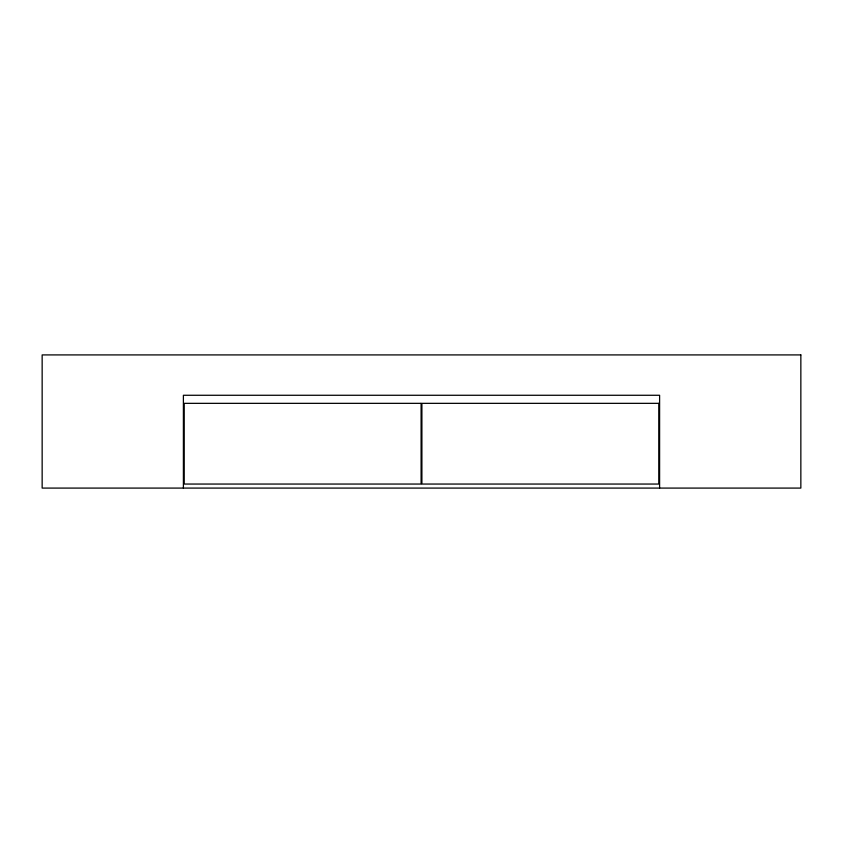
<?xml version="1.0" encoding="UTF-8"?>
<svg xmlns="http://www.w3.org/2000/svg" width="843" height="843" viewBox="0 0 843 843"><rect width="100%" height="100%" fill="white"/><g stroke="black" fill="none" stroke-linecap="round" stroke-linejoin="round"><path stroke-width="1.26" d="M659.605 488.086L659.605 395.272L183.395 395.272L183.395 488.086M800.85 354.914L42.15 354.914L42.15 488.086L800.85 488.086L800.85 354.914M421.1 403.344L184.206 403.344L184.206 484.051L421.1 484.051L421.1 403.344M658.794 403.344L421.9 403.344L421.9 484.051L658.794 484.051L658.794 403.344"/></g></svg>
